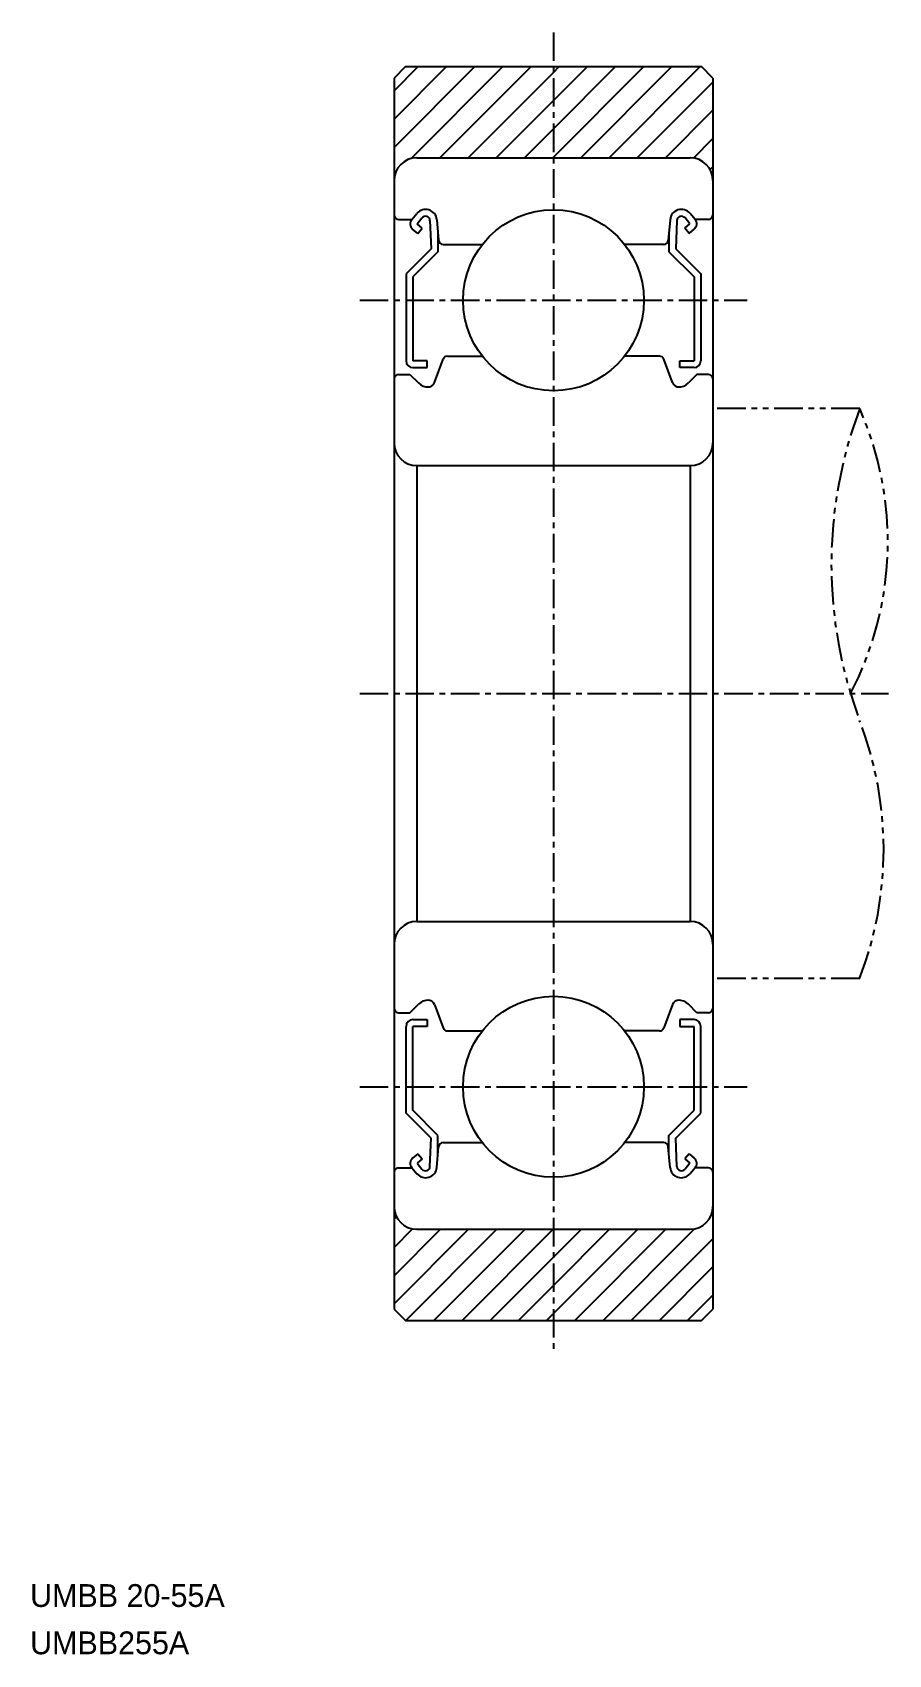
# Model space of a CAD drawing. Extents: x 31.8 to 69.4, y -15.6 to 55.5.
import ezdxf

# ---------------------------------------------------------------- set-up
doc = ezdxf.new("R2010")
doc.units = 0
doc.linetypes.add('CENTER', pattern=[2, 1.25, -0.25, 0.25, -0.25])
doc.linetypes.add('PHANTOM', pattern=[2.5, 1.25, -0.25, 0.25, -0.25, 0.25, -0.25])
doc.layers.get('0').update_dxf_attribs({"linetype": 'CONTINUOUS'})
doc.layers.add('CENTER', color=1, linetype='CENTER')

# ---------------------------------------------------------------- blocks, each defined once
blk = doc.blocks.new('*X2')
at = {"color": 0, "linetype": 'CONTINUOUS'}
for p, q in [((47.722, 50.471), (51.263, 54.012)), ((47.722, 51.708), (50.026, 54.012)), ((47.722, 52.946), (48.788, 54.012)), ((48.468, 49.979), (52.5, 54.012)), ((49.738, 50.012), (53.738, 54.012)), ((50.975, 50.012), (54.722, 53.758)), ((54.722, 50.046), (58.688, 54.012)), ((54.722, 51.284), (57.45, 54.012)), ((54.722, 52.521), (56.213, 54.012)), ((54.722, 53.758), (54.975, 54.012)), ((55.925, 50.012), (59.925, 54.012)), ((57.163, 50.012), (61.163, 54.012)), ((58.4, 50.012), (61.722, 53.334)), ((52.213, 50.012), (54.722, 52.521)), ((59.637, 50.012), (61.722, 52.096)), ((53.45, 50.012), (54.722, 51.284)), ((60.865, 50.002), (61.722, 50.859)), ((54.688, 50.012), (54.722, 50.046)), ((47.722, 49.233), (47.754, 49.266)), ((61.597, 49.496), (61.722, 49.622)), ((61.702, 3.817), (61.722, 3.836)), ((47.722, 3.448), (47.831, 3.557)), ((47.722, 2.211), (48.54, 3.029)), ((47.722, -0.264), (50.998, 3.012)), ((47.722, 0.973), (49.761, 3.012)), ((48.235, -0.988), (52.235, 3.012)), ((49.473, -0.988), (53.473, 3.012)), ((50.71, -0.988), (54.71, 3.012)), ((54.722, -0.689), (58.423, 3.012)), ((54.722, 0.549), (57.185, 3.012)), ((54.722, 1.786), (55.948, 3.012)), ((55.66, -0.988), (59.66, 3.012)), ((56.897, -0.988), (60.917, 3.031)), ((58.135, -0.988), (61.722, 2.599)), ((51.948, -0.988), (54.722, 1.786)), ((59.372, -0.988), (61.722, 1.361)), ((53.185, -0.988), (54.722, 0.549)), ((60.61, -0.988), (61.722, 0.124)), ((54.423, -0.988), (54.722, -0.689))]:
    blk.add_line(p, q, dxfattribs=at)

msp = doc.modelspace()

# ---------------------------------------------------------------- linework, layer by layer
at = {"color": 7, "linetype": 'CONTINUOUS'}
for p, q in [((48.222, 54.012), (47.722, 53.512)), ((47.722, 53.512), (47.722, -0.488)), ((48.222, 54.012), (61.222, 54.012)), ((61.722, 53.512), (61.222, 54.012)), ((61.722, 53.512), (61.722, -0.488)), ((48.722, 50.012), (60.722, 50.012)), ((47.922, 47.312), (48.502, 47.312)), ((48.501, 47.312), (48.722, 47.574)), ((48.732, 47.119), (48.947, 47.376)), ((48.961, 46.926), (48.732, 47.119)), ((49.3, 47.256), (49.352, 46.016)), ((49.603, 47.296), (49.682, 46.395)), ((59.84, 47.296), (59.762, 46.395)), ((60.143, 47.256), (60.092, 46.016)), ((60.483, 46.926), (60.712, 47.119)), ((60.712, 47.119), (60.496, 47.376)), ((60.942, 47.312), (60.721, 47.574)), ((61.522, 47.312), (60.942, 47.312)), ((48.768, 46.696), (48.538, 46.889)), ((48.768, 46.696), (48.961, 46.926)), ((49.652, 46.739), (49.652, 45.892)), ((59.792, 46.739), (59.792, 45.892)), ((60.676, 46.696), (60.483, 46.926)), ((60.676, 46.696), (60.905, 46.889)), ((49.352, 46.016), (48.252, 44.916)), ((49.652, 45.892), (48.552, 44.792)), ((49.881, 46.212), (51.599, 46.212)), ((59.562, 46.212), (57.844, 46.212)), ((58.703, 46.212), (58.703, 46.212)), ((59.133, 46.212), (59.133, 46.212)), ((59.792, 45.892), (60.892, 44.792)), ((60.092, 46.016), (61.192, 44.916)), ((48.252, 44.916), (48.252, 41.112)), ((61.192, 44.916), (61.192, 41.112)), ((48.552, 44.792), (48.552, 41.112)), ((60.892, 44.792), (60.892, 41.112)), ((50.063, 41.312), (51.599, 41.312)), ((59.381, 41.312), (57.844, 41.312)), ((49.172, 41.112), (48.552, 41.112)), ((48.552, 40.812), (49.172, 40.812)), ((49.172, 40.812), (49.172, 41.112)), ((49.504, 40.159), (49.875, 41.18)), ((59.94, 40.159), (59.569, 41.18)), ((60.272, 40.812), (60.272, 41.112)), ((60.272, 41.112), (60.892, 41.112)), ((60.892, 40.812), (60.272, 40.812)), ((47.922, 40.512), (48.422, 40.512)), ((48.422, 40.512), (48.796, 40.138)), ((61.022, 40.512), (60.648, 40.138)), ((61.522, 40.512), (61.022, 40.512)), ((48.722, 36.512), (60.722, 36.512)), ((48.722, 36.512), (48.722, 16.512)), ((60.722, 36.512), (60.722, 16.512)), ((48.722, 16.512), (60.722, 16.512)), ((48.422, 12.512), (48.796, 12.886)), ((49.504, 12.865), (49.875, 11.844)), ((59.94, 12.865), (59.569, 11.844)), ((61.022, 12.512), (60.648, 12.886)), ((47.922, 12.512), (48.422, 12.512)), ((48.552, 12.212), (49.172, 12.212)), ((49.172, 12.212), (49.172, 11.912)), ((60.272, 12.212), (60.272, 11.912)), ((60.892, 12.212), (60.272, 12.212)), ((61.522, 12.512), (61.022, 12.512)), ((48.252, 8.108), (48.252, 11.912)), ((49.172, 11.912), (48.552, 11.912)), ((48.552, 8.232), (48.552, 11.912)), ((50.063, 11.712), (51.599, 11.712)), ((59.381, 11.712), (57.844, 11.712)), ((60.272, 11.912), (60.892, 11.912)), ((60.892, 8.232), (60.892, 11.912)), ((61.192, 8.108), (61.192, 11.912)), ((49.352, 7.008), (48.252, 8.108)), ((49.652, 7.132), (48.552, 8.232)), ((59.792, 7.132), (60.892, 8.232)), ((60.092, 7.008), (61.192, 8.108)), ((49.652, 6.285), (49.652, 7.132)), ((59.792, 6.285), (59.792, 7.132)), ((49.3, 5.769), (49.352, 7.008)), ((49.603, 5.728), (49.682, 6.63)), ((49.881, 6.812), (51.599, 6.812)), ((59.562, 6.812), (57.844, 6.812)), ((59.84, 5.728), (59.762, 6.63)), ((60.143, 5.769), (60.092, 7.008)), ((47.922, 5.712), (48.502, 5.712)), ((48.501, 5.712), (48.722, 5.45)), ((48.768, 6.328), (48.538, 6.135)), ((48.961, 6.098), (48.732, 5.905)), ((48.732, 5.905), (48.947, 5.648)), ((48.768, 6.328), (48.961, 6.098)), ((60.676, 6.328), (60.483, 6.098)), ((60.483, 6.098), (60.712, 5.905)), ((60.712, 5.905), (60.496, 5.648)), ((60.676, 6.328), (60.905, 6.135)), ((60.942, 5.712), (60.721, 5.45)), ((61.522, 5.712), (60.942, 5.712)), ((48.722, 3.012), (60.722, 3.012)), ((47.722, -0.488), (48.222, -0.988)), ((61.222, -0.988), (61.722, -0.488)), ((48.222, -0.988), (61.222, -0.988))]:
    msp.add_line(p, q, dxfattribs=at)
at = {"color": 3, "linetype": 'PHANTOM'}
for p, q in [((68.164, 39.012), (61.722, 39.012)), ((68.164, 14.012), (61.722, 14.012))]:
    msp.add_line(p, q, dxfattribs=at)
at = {"color": 7, "linetype": 'CONTINUOUS'}
for centre in [(54.722, 43.762), (54.722, 9.262)]:
    msp.add_circle(centre, 3.969, dxfattribs=at)
for centre, radius, start, end in [((48.722, 49.012), 1, 90, 180), ((60.722, 49.012), 1, 0, 90), ((49.105, 47.252), 0.5, 4.98705, 139.90979), ((60.338, 47.252), 0.5, 40.09021, 175.01295), ((47.922, 47.512), 0.2, 180, 270), ((48.731, 47.119), 0.3, 139.90979, 229.99628), ((49.1, 47.247), 0.2, 2.37537, 139.99223), ((60.343, 47.247), 0.2, 40.00777, 177.62463), ((60.712, 47.119), 0.3, 310.00372, 40.09021), ((61.522, 47.512), 0.2, 270, 0), ((49.881, 46.412), 0.2, 184.98705, 270), ((59.562, 46.412), 0.2, 270, 355.01295), ((50.063, 41.112), 0.2, 90, 160.02987), ((59.381, 41.112), 0.2, 19.97013, 90), ((48.552, 41.112), 0.3, 180, 270), ((60.892, 41.112), 0.3, 270, 0), ((47.922, 40.312), 0.2, 90, 180), ((49.22, 40.562), 0.6, 225, 272.80484), ((49.222, 40.262), 0.3, 265.5374, 340.02987), ((60.222, 40.262), 0.3, 199.97013, 274.4626), ((60.224, 40.562), 0.6, 267.19516, 315), ((61.522, 40.312), 0.2, 0, 90), ((48.722, 37.512), 1, 180, 270), ((60.722, 37.512), 1, 270, 0), ((48.722, 15.512), 1, 90, 180), ((60.722, 15.512), 1, 0, 90), ((49.22, 12.462), 0.6, 87.19516, 135), ((49.222, 12.762), 0.3, 19.97013, 94.4626), ((60.222, 12.762), 0.3, 85.5374, 160.02987), ((60.224, 12.462), 0.6, 45, 92.80484), ((47.922, 12.712), 0.2, 180, 270), ((48.552, 11.912), 0.3, 90, 180), ((60.892, 11.912), 0.3, 0, 90), ((61.522, 12.712), 0.2, 270, 0), ((50.063, 11.912), 0.2, 199.97013, 270), ((59.381, 11.912), 0.2, 270, 340.02987), ((49.881, 6.612), 0.2, 90, 175.01295), ((59.562, 6.612), 0.2, 4.98705, 90), ((47.922, 5.512), 0.2, 90, 180), ((48.731, 5.906), 0.3, 130.00372, 220.09021), ((49.105, 5.772), 0.5, 220.09021, 355.01295), ((49.1, 5.777), 0.2, 220.00777, 357.62463), ((60.338, 5.772), 0.5, 184.98705, 319.90979), ((60.343, 5.777), 0.2, 182.37537, 319.99223), ((60.712, 5.906), 0.3, 319.90979, 49.99628), ((61.522, 5.512), 0.2, 0, 90), ((48.722, 4.012), 1, 180, 270), ((60.722, 4.012), 1, 270, 0)]:
    msp.add_arc(centre, radius, start, end, dxfattribs=at)
at = {"color": 3, "linetype": 'PHANTOM'}
for centre, radius, start, end in [((86.304, 32.171), 19.387, 159.33657, 200.66343), ((55.031, 33.179), 14.37, 332.35915, 23.94839), ((53.511, 19.671), 15.707, 338.88327, 21.11673)]:
    msp.add_arc(centre, radius, start, end, dxfattribs=at)
at = {"layer": 'CENTER', "color": 1, "linetype": 'CENTER'}
for p, q in [((54.722, 55.512), (54.722, -2.488)), ((46.222, 43.762), (63.222, 43.762)), ((46.222, 26.512), (69.433, 26.512)), ((46.222, 9.262), (63.222, 9.262))]:
    msp.add_line(p, q, dxfattribs=at)

# ---------------------------------------------------------------- block references
at = {"color": 3, "linetype": 'CONTINUOUS'}
msp.add_blockref('*X2', (0, 0), dxfattribs=at)

# ---------------------------------------------------------------- texts
at = {"color": 7, "linetype": 'CONTINUOUS'}
for s, p in [('UMBB 20-55A', (31.745, -13.555)), ('UMBB255A', (31.745, -15.63))]:
    msp.add_text(s, height=1, dxfattribs=at).set_placement(p)

doc.saveas('drawing.dxf')
